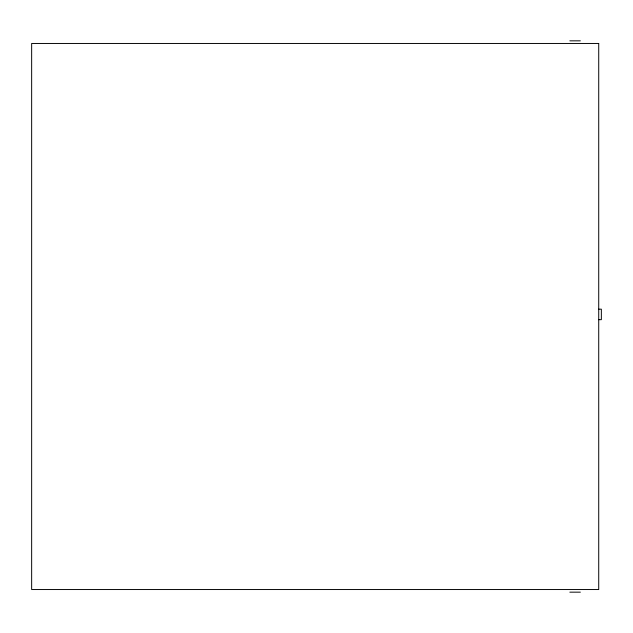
<?xml version="1.0" encoding="UTF-8"?>
<svg xmlns="http://www.w3.org/2000/svg" width="633" height="633" viewBox="0 0 633 633"><rect width="100%" height="100%" fill="white"/><g stroke="black" fill="none" stroke-linecap="round" stroke-linejoin="round"><path stroke-width="0.95" d="M569.842 40.836L580.35 40.836M598.723 309.173L601.35 309.173L601.35 319.673L598.723 319.673M569.842 592.164L580.35 592.164M598.723 43.463L31.65 43.463L31.65 589.537L598.723 589.537L598.723 43.463"/></g></svg>
